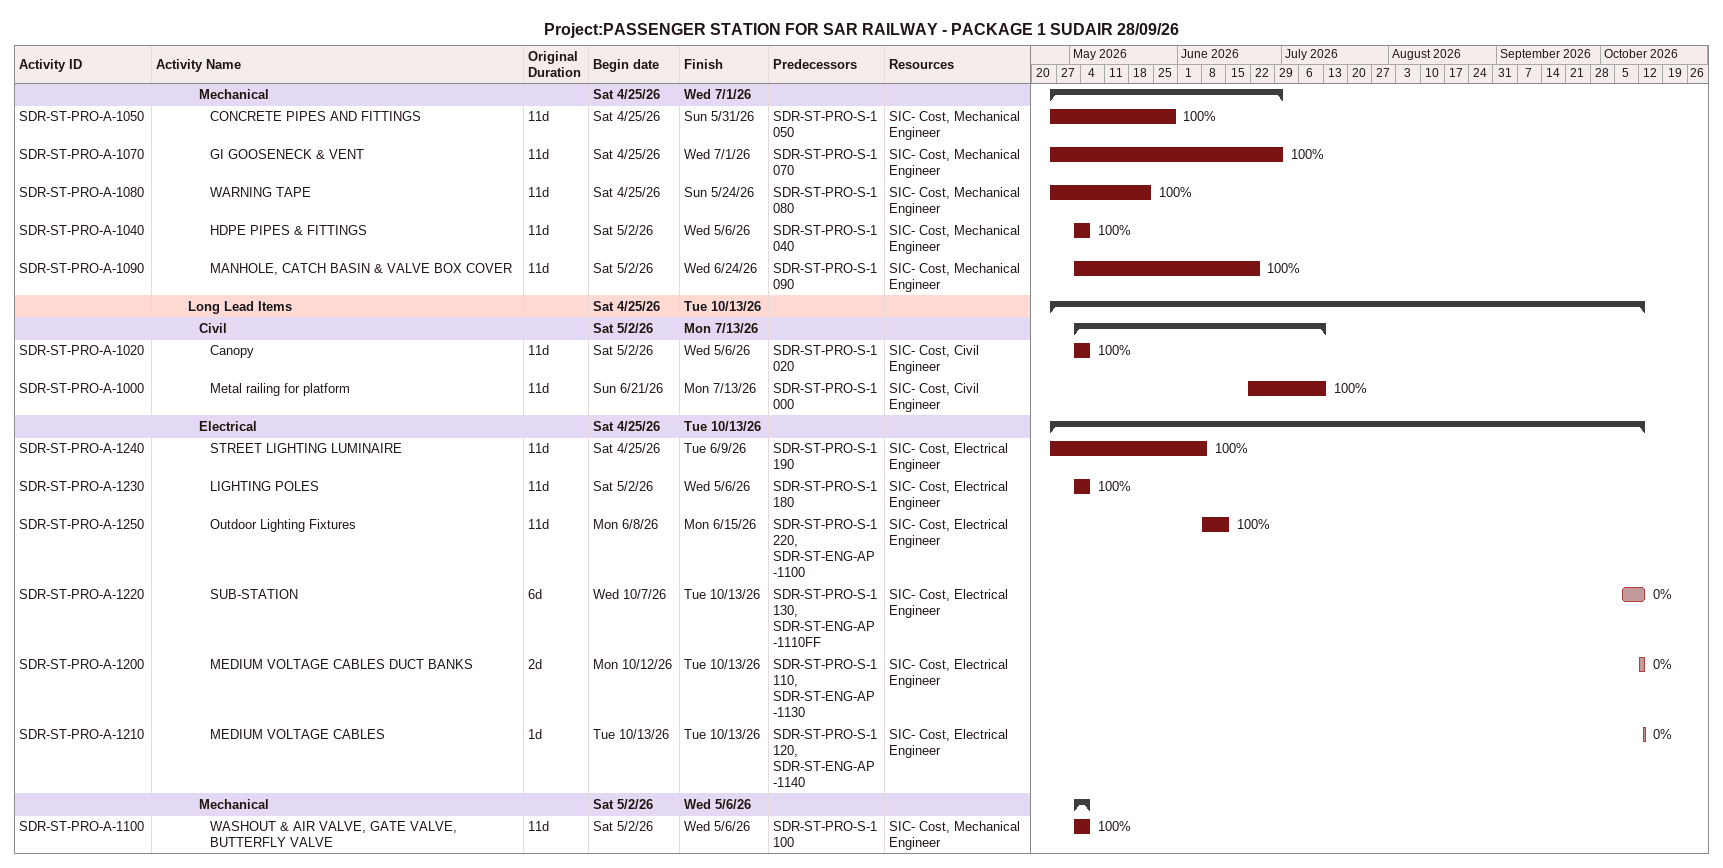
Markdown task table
Project:PASSENGER STATION FOR SAR RAILWAY - PACKAGE 1 SUDAIR 28/09/26

| ID | Level | Task | Original duration | Start | Finish | Predecessors | Resources | % complete |
|---|---|---|---|---|---|---|---|---|
|  | 5 | **Mechanical** |  | 2026-04-25 | 2026-07-01 |  |  |  |
| SDR-ST-PRO-A-1050 | 6 | CONCRETE PIPES AND FITTINGS | 11d | 2026-04-25 | 2026-05-31 | SDR-ST-PRO-S-1050 | SIC- Cost, Mechanical Engineer | 100 |
| SDR-ST-PRO-A-1070 | 6 | GI GOOSENECK & VENT | 11d | 2026-04-25 | 2026-07-01 | SDR-ST-PRO-S-1070 | SIC- Cost, Mechanical Engineer | 100 |
| SDR-ST-PRO-A-1080 | 6 | WARNING TAPE | 11d | 2026-04-25 | 2026-05-24 | SDR-ST-PRO-S-1080 | SIC- Cost, Mechanical Engineer | 100 |
| SDR-ST-PRO-A-1040 | 6 | HDPE PIPES & FITTINGS | 11d | 2026-05-02 | 2026-05-06 | SDR-ST-PRO-S-1040 | SIC- Cost, Mechanical Engineer | 100 |
| SDR-ST-PRO-A-1090 | 6 | MANHOLE, CATCH BASIN & VALVE BOX COVER | 11d | 2026-05-02 | 2026-06-24 | SDR-ST-PRO-S-1090 | SIC- Cost, Mechanical Engineer | 100 |
|  | 4 | **Long Lead Items** |  | 2026-04-25 | 2026-10-13 |  |  |  |
|  | 5 | **Civil** |  | 2026-05-02 | 2026-07-13 |  |  |  |
| SDR-ST-PRO-A-1020 | 6 | Canopy | 11d | 2026-05-02 | 2026-05-06 | SDR-ST-PRO-S-1020 | SIC- Cost, Civil Engineer | 100 |
| SDR-ST-PRO-A-1000 | 6 | Metal railing for platform | 11d | 2026-06-21 | 2026-07-13 | SDR-ST-PRO-S-1000 | SIC- Cost, Civil Engineer | 100 |
|  | 5 | **Electrical** |  | 2026-04-25 | 2026-10-13 |  |  |  |
| SDR-ST-PRO-A-1240 | 6 | STREET LIGHTING LUMINAIRE | 11d | 2026-04-25 | 2026-06-09 | SDR-ST-PRO-S-1190 | SIC- Cost, Electrical Engineer | 100 |
| SDR-ST-PRO-A-1230 | 6 | LIGHTING POLES | 11d | 2026-05-02 | 2026-05-06 | SDR-ST-PRO-S-1180 | SIC- Cost, Electrical Engineer | 100 |
| SDR-ST-PRO-A-1250 | 6 | Outdoor Lighting Fixtures | 11d | 2026-06-08 | 2026-06-15 | SDR-ST-PRO-S-1220, SDR-ST-ENG-AP-1100 | SIC- Cost, Electrical Engineer | 100 |
| SDR-ST-PRO-A-1220 | 6 | SUB-STATION | 6d | 2026-10-07 | 2026-10-13 | SDR-ST-PRO-S-1130, SDR-ST-ENG-AP-1110FF | SIC- Cost, Electrical Engineer | 0 |
| SDR-ST-PRO-A-1200 | 6 | MEDIUM VOLTAGE CABLES DUCT BANKS | 2d | 2026-10-12 | 2026-10-13 | SDR-ST-PRO-S-1110, SDR-ST-ENG-AP-1130 | SIC- Cost, Electrical Engineer | 0 |
| SDR-ST-PRO-A-1210 | 6 | MEDIUM VOLTAGE CABLES | 1d | 2026-10-13 | 2026-10-13 | SDR-ST-PRO-S-1120, SDR-ST-ENG-AP-1140 | SIC- Cost, Electrical Engineer | 0 |
|  | 5 | **Mechanical** |  | 2026-05-02 | 2026-05-06 |  |  |  |
| SDR-ST-PRO-A-1100 | 6 | WASHOUT & AIR VALVE, GATE VALVE, BUTTERFLY VALVE | 11d | 2026-05-02 | 2026-05-06 | SDR-ST-PRO-S-1100 | SIC- Cost, Mechanical Engineer | 100 |
